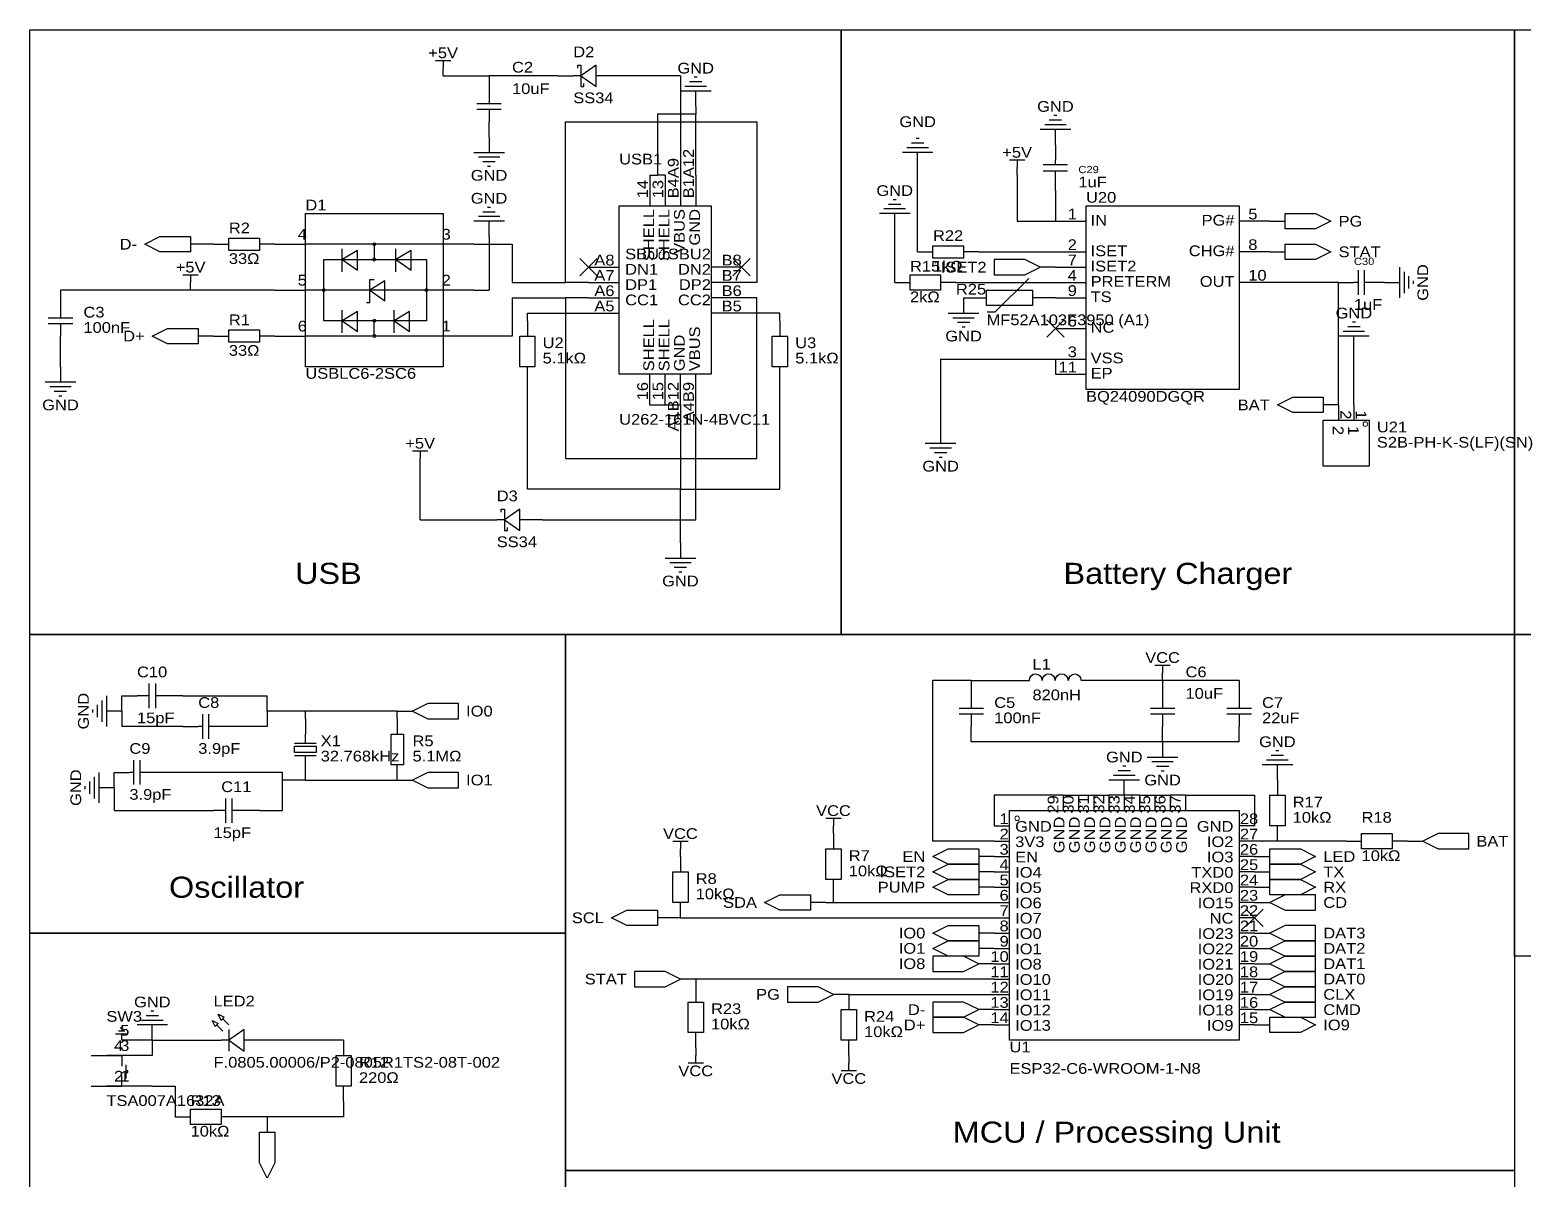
# Model space of a CAD drawing. Header units: millimetres. Extents: x 3 to 421, y 3 to 295.
# Drawn here: x 2.5 to 250.3, y 104 to 294.6 of the extents above; entities that cross this region are included whole.
import ezdxf
from ezdxf.enums import TextEntityAlignment as Align

# ---------------------------------------------------------------- set-up
doc = ezdxf.new("R2010")
doc.units = ezdxf.units.MM
doc.header["$MEASUREMENT"] = 0
doc.styles.get("Standard").update_dxf_attribs({"font": 'arial.ttf'})

msp = doc.modelspace()

# ---------------------------------------------------------------- linework, layer by layer
at = {"color": 1, "true_color": 0xff0000}
for points in [[(2.54, 294.64), (137.16, 294.64), (137.16, 194.31), (2.54, 194.31)], [(137.16, 294.64), (248.92, 294.64), (248.92, 194.31), (137.16, 194.31)], [(248.92, 294.64), (367.03, 294.64), (367.03, 194.31), (248.92, 194.31)], [(2.54, 194.31), (91.44, 194.31), (91.44, 144.78), (2.54, 144.78)], [(91.44, 194.31), (248.92, 194.31), (248.92, 105.41), (91.44, 105.41)], [(248.92, 194.31), (339.09, 194.31), (339.09, 140.97), (248.92, 140.97)], [(2.54, 144.78), (91.44, 144.78), (91.44, 87.63), (2.54, 87.63)], [(91.44, 105.41), (248.92, 105.41), (248.92, 48.26), (91.44, 48.26)]]:
    msp.add_lwpolyline(points, close=True, dxfattribs=at)
at = {"color": 1, "true_color": 0xa00000}
for points in [[(69.85, 289.56), (72.39, 289.56)], [(71.12, 289.56), (71.12, 288.29)], [(93.47, 288.29), (93.47, 288.8), (93.98, 288.8), (93.98, 285.24), (94.49, 285.24), (94.49, 285.75)], [(93.98, 287.02), (92.71, 287.02)], [(97.79, 287.02), (96.52, 287.02)], [(114.81, 285.24), (111.25, 285.24)], [(114.05, 286), (112.01, 286)], [(113.28, 286.77), (112.78, 286.77)], [(78.74, 284.48), (78.74, 282.45)], [(115.57, 284.48), (110.49, 284.48)], [(76.71, 282.45), (80.77, 282.45)], [(80.77, 281.43), (76.71, 281.43)], [(78.74, 281.43), (78.74, 279.4)], [(172.97, 280.42), (172.47, 280.42)], [(175.26, 278.13), (170.18, 278.13)], [(174.5, 278.89), (170.94, 278.89)], [(173.74, 279.65), (171.7, 279.65)], [(151.64, 275.08), (148.08, 275.08)], [(150.88, 275.84), (148.84, 275.84)], [(150.11, 276.61), (149.61, 276.61)], [(76.2, 274.32), (81.28, 274.32)], [(76.96, 273.56), (80.52, 273.56)], [(77.72, 272.8), (79.76, 272.8)], [(152.4, 274.32), (147.32, 274.32)], [(165.1, 273.05), (167.64, 273.05)], [(166.37, 273.05), (166.37, 271.78)], [(172.72, 272.29), (172.72, 273.05)], [(78.49, 272.03), (78.99, 272.03)], [(170.69, 272.29), (174.75, 272.29)], [(170.69, 271.27), (174.75, 271.27)], [(172.72, 270.51), (172.72, 271.27)], [(78.99, 265.18), (78.49, 265.18)], [(147.07, 265.68), (145.03, 265.68)], [(146.3, 266.45), (145.8, 266.45)], [(81.28, 262.89), (76.2, 262.89)], [(80.52, 263.65), (76.96, 263.65)], [(79.76, 264.41), (77.72, 264.41)], [(148.59, 264.16), (143.51, 264.16)], [(147.83, 264.92), (144.27, 264.92)], [(71.12, 259.08), (48.26, 259.08)], [(54.36, 254.51), (54.36, 258.32)], [(59.69, 259.08), (59.69, 256.54)], [(63.25, 254.51), (63.25, 258.32)], [(229.87, 250.19), (229.87, 255.27)], [(27.94, 254), (30.48, 254)], [(29.21, 254), (29.21, 252.73)], [(58.42, 249.43), (58.93, 249.43), (58.93, 253.24), (59.69, 253.24)], [(168.28, 253.37), (162.69, 247.78), (161.42, 247.78)], [(223.01, 250.7), (223.01, 254.76)], [(224.03, 250.7), (224.03, 254.76)], [(230.63, 250.95), (230.63, 254.51)], [(231.39, 251.71), (231.39, 253.75)], [(232.16, 252.48), (232.16, 252.98)], [(71.12, 251.46), (48.26, 251.46)], [(223.01, 252.73), (222.25, 252.73)], [(224.79, 252.73), (224.03, 252.73)], [(7.62, 248.92), (7.62, 246.89)], [(54.36, 244.35), (54.36, 248.16)], [(62.99, 244.35), (62.99, 248.16)], [(5.59, 246.89), (9.65, 246.89)], [(9.65, 245.87), (5.59, 245.87)], [(7.62, 245.87), (7.62, 243.84)], [(59.69, 243.84), (59.69, 246.38)], [(154.94, 247.65), (160.02, 247.65)], [(155.7, 246.89), (159.26, 246.89)], [(156.46, 246.13), (158.5, 246.13)], [(157.23, 245.36), (157.73, 245.36)], [(223.27, 245.36), (221.23, 245.36)], [(222.5, 246.13), (222, 246.13)], [(71.12, 243.84), (48.26, 243.84)], [(224.79, 243.84), (219.71, 243.84)], [(224.03, 244.6), (220.47, 244.6)], [(5.08, 236.22), (10.16, 236.22)], [(5.84, 235.46), (9.4, 235.46)], [(6.6, 234.7), (8.64, 234.7)], [(7.37, 233.93), (7.87, 233.93)], [(151.13, 226.06), (156.21, 226.06)], [(66.04, 224.79), (68.58, 224.79)], [(67.31, 224.79), (67.31, 223.52)], [(151.89, 225.3), (155.45, 225.3)], [(152.65, 224.54), (154.69, 224.54)], [(153.42, 223.77), (153.92, 223.77)], [(81.28, 213.36), (80.01, 213.36)], [(80.77, 214.63), (80.77, 215.14), (81.28, 215.14), (81.28, 211.58), (81.79, 211.58), (81.79, 212.09)], [(85.09, 213.36), (83.82, 213.36)], [(107.95, 207.01), (113.03, 207.01)], [(108.71, 206.25), (112.27, 206.25)], [(109.47, 205.49), (111.51, 205.49)], [(110.24, 204.72), (110.74, 204.72)], [(189.23, 189.23), (191.77, 189.23)], [(190.5, 189.23), (190.5, 187.96)], [(22.35, 182.12), (22.35, 186.18)], [(23.37, 186.18), (23.37, 182.12)], [(168.43, 186.71), (168.48, 187.12), (168.7, 187.48), (169.04, 187.72), (169.44, 187.8), (169.85, 187.71), (170.19, 187.48), (170.41, 187.12), (170.45, 186.7)], [(170.59, 186.71), (170.63, 187.12), (170.85, 187.48), (171.19, 187.72), (171.6, 187.8), (172, 187.72), (172.34, 187.48), (172.56, 187.12), (172.61, 186.71)], [(172.74, 186.71), (172.79, 187.12), (173, 187.48), (173.35, 187.72), (173.75, 187.8), (174.15, 187.72), (174.49, 187.48), (174.71, 187.12), (174.76, 186.71)], [(174.93, 186.71), (174.98, 187.12), (175.2, 187.47), (175.54, 187.7), (175.94, 187.78), (176.34, 187.7), (176.68, 187.47), (176.9, 187.12), (176.95, 186.7)], [(14.48, 183.39), (14.48, 179.83)], [(15.24, 184.15), (15.24, 179.07)], [(22.35, 184.15), (20.32, 184.15)], [(25.4, 184.15), (23.37, 184.15)], [(158.75, 184.15), (158.75, 182.12)], [(190.5, 184.15), (190.5, 182.12)], [(203.2, 184.15), (203.2, 182.12)], [(12.95, 181.86), (12.95, 181.36)], [(13.72, 182.63), (13.72, 180.59)], [(31.24, 177.04), (31.24, 181.1)], [(32.26, 177.04), (32.26, 181.1)], [(156.72, 182.12), (160.78, 182.12)], [(160.78, 181.1), (156.72, 181.1)], [(158.75, 181.1), (158.75, 179.07)], [(188.47, 182.12), (192.53, 182.12)], [(192.53, 181.1), (188.47, 181.1)], [(190.5, 181.1), (190.5, 179.07)], [(201.17, 182.12), (205.23, 182.12)], [(205.23, 181.1), (201.17, 181.1)], [(203.2, 181.1), (203.2, 179.07)], [(31.24, 179.07), (30.48, 179.07)], [(33.02, 179.07), (32.26, 179.07)], [(46.48, 176.28), (50.04, 176.28)], [(48.26, 176.28), (48.26, 177.8)], [(19.81, 169.42), (19.81, 173.48)], [(20.83, 169.42), (20.83, 173.48)], [(46.48, 174.24), (50.04, 174.24)], [(48.26, 172.72), (48.26, 174.24)], [(187.96, 173.99), (193.04, 173.99)], [(211.33, 173.48), (207.77, 173.48)], [(210.57, 174.24), (208.53, 174.24)], [(209.8, 175.01), (209.3, 175.01)], [(13.97, 171.45), (13.97, 166.37)], [(19.81, 171.45), (19.05, 171.45)], [(21.59, 171.45), (20.83, 171.45)], [(185.17, 171.7), (183.13, 171.7)], [(184.4, 172.47), (183.9, 172.47)], [(188.72, 173.23), (192.28, 173.23)], [(189.48, 172.47), (191.52, 172.47)], [(190.25, 171.7), (190.75, 171.7)], [(212.09, 172.72), (207.01, 172.72)], [(11.68, 169.16), (11.68, 168.66)], [(12.45, 169.93), (12.45, 167.89)], [(13.21, 170.69), (13.21, 167.13)], [(186.69, 170.18), (181.61, 170.18)], [(185.93, 170.94), (182.37, 170.94)], [(35.05, 163.07), (35.05, 167.13)], [(36.07, 167.13), (36.07, 163.07)], [(35.05, 165.1), (33.02, 165.1)], [(38.1, 165.1), (36.07, 165.1)], [(134.62, 163.83), (137.16, 163.83)], [(135.89, 163.83), (135.89, 162.56)], [(109.22, 160.02), (111.76, 160.02)], [(110.49, 160.02), (110.49, 158.75)], [(23.11, 131.83), (22.61, 131.83)], [(18.03, 129.03), (17.53, 129.03)], [(25.4, 129.54), (20.32, 129.54)], [(24.64, 130.3), (21.08, 130.3)], [(23.88, 131.06), (21.84, 131.06)], [(34.54, 128.52), (33.53, 129.54)], [(35.56, 129.54), (34.54, 130.56)], [(18.8, 128.02), (16.76, 128.02)], [(18.29, 128.52), (17.27, 128.52)], [(17.78, 127), (17.78, 128.02)], [(35.56, 127), (34.29, 127)], [(35.56, 128.78), (35.56, 125.22)], [(39.37, 127), (38.1, 127)], [(20.32, 124.46), (15.24, 124.46)], [(17.78, 124.46), (17.78, 122.68)], [(113.03, 123.19), (113.03, 124.46)], [(18.54, 120.65), (18.54, 122.94)], [(18.54, 121.67), (18.8, 121.67), (18.8, 121.92), (18.54, 121.92)], [(114.3, 123.19), (111.76, 123.19)], [(139.7, 121.92), (137.16, 121.92)], [(138.43, 121.92), (138.43, 123.19)], [(20.32, 119.38), (15.24, 119.38)], [(17.78, 120.4), (17.78, 121.16)], [(17.78, 119.38), (17.78, 120.4)]]:
    msp.add_lwpolyline(points, dxfattribs=at)
at = {"color": 1, "true_color": 0x880000}
for points in [[(71.12, 287.02), (71.12, 288.29)], [(78.74, 287.02), (78.74, 284.48)], [(90.17, 287.02), (92.71, 287.02)], [(100.33, 287.02), (97.79, 287.02)], [(113.03, 281.94), (113.03, 284.48)], [(78.74, 276.86), (78.74, 279.4)], [(172.72, 275.59), (172.72, 278.13)], [(78.74, 276.86), (78.74, 274.32)], [(172.72, 275.59), (172.72, 273.05)], [(149.86, 271.78), (149.86, 274.32)], [(105.41, 270.51), (105.41, 265.43)], [(107.95, 270.51), (107.95, 265.43)], [(110.49, 270.51), (110.49, 265.43)], [(113.03, 270.51), (113.03, 265.43)], [(166.37, 270.51), (166.37, 271.78)], [(172.72, 267.97), (172.72, 270.51)], [(78.74, 260.35), (78.74, 262.89)], [(146.05, 261.62), (146.05, 264.16)], [(172.72, 262.89), (177.8, 262.89)], [(208.28, 262.89), (203.2, 262.89)], [(208.28, 262.89), (210.82, 262.89)], [(31.75, 259.08), (29.21, 259.08)], [(33.02, 259.08), (35.56, 259.08)], [(43.18, 259.08), (40.64, 259.08)], [(43.18, 259.08), (48.26, 259.08)], [(76.2, 259.08), (71.12, 259.08)], [(149.86, 257.81), (152.4, 257.81)], [(160.02, 257.81), (157.48, 257.81)], [(172.72, 257.81), (177.8, 257.81)], [(208.28, 257.81), (203.2, 257.81)], [(208.28, 257.81), (210.82, 257.81)], [(95.25, 255.27), (100.33, 255.27)], [(120.65, 255.27), (115.57, 255.27)], [(172.72, 255.27), (170.18, 255.27)], [(172.72, 255.27), (177.8, 255.27)], [(7.62, 251.46), (7.62, 248.92)], [(29.21, 251.46), (29.21, 252.73)], [(43.18, 251.46), (48.26, 251.46)], [(76.2, 251.46), (71.12, 251.46)], [(95.25, 252.73), (100.33, 252.73)], [(120.65, 252.73), (115.57, 252.73)], [(146.05, 252.73), (148.59, 252.73)], [(156.21, 252.73), (153.67, 252.73)], [(172.72, 252.73), (177.8, 252.73)], [(208.28, 252.73), (203.2, 252.73)], [(219.71, 252.73), (222.25, 252.73)], [(227.33, 252.73), (224.79, 252.73)], [(227.33, 252.73), (229.87, 252.73)], [(95.25, 250.19), (100.33, 250.19)], [(120.65, 250.19), (115.57, 250.19)], [(157.48, 250.19), (161.29, 250.19)], [(157.48, 250.19), (157.48, 247.65)], [(172.72, 250.19), (168.91, 250.19)], [(172.72, 250.19), (177.8, 250.19)], [(85.09, 246.38), (85.09, 243.84)], [(95.25, 247.65), (100.33, 247.65)], [(120.65, 247.65), (115.57, 247.65)], [(127, 246.38), (127, 243.84)], [(7.62, 241.3), (7.62, 243.84)], [(33.02, 243.84), (30.48, 243.84)], [(33.02, 243.84), (35.56, 243.84)], [(43.18, 243.84), (40.64, 243.84)], [(43.18, 243.84), (48.26, 243.84)], [(76.2, 243.84), (71.12, 243.84)], [(172.72, 245.11), (177.8, 245.11)], [(222.25, 241.3), (222.25, 243.84)], [(7.62, 238.76), (7.62, 236.22)], [(85.09, 236.22), (85.09, 238.76)], [(127, 236.22), (127, 238.76)], [(172.72, 240.03), (177.8, 240.03)], [(105.41, 232.41), (105.41, 237.49)], [(107.95, 232.41), (107.95, 237.49)], [(110.49, 232.41), (110.49, 237.49)], [(113.03, 232.41), (113.03, 237.49)], [(172.72, 237.49), (177.8, 237.49)], [(219.71, 232.41), (217.17, 232.41)], [(219.71, 232.41), (219.71, 229.87)], [(222.25, 232.41), (222.25, 229.87)], [(153.67, 228.6), (153.67, 226.06)], [(67.31, 222.25), (67.31, 223.52)], [(77.47, 213.36), (80.01, 213.36)], [(87.63, 213.36), (85.09, 213.36)], [(110.49, 209.55), (110.49, 207.01)], [(158.75, 186.69), (158.75, 184.15)], [(167.64, 186.69), (168.4, 186.69)], [(177.8, 186.69), (177.04, 186.69)], [(190.5, 186.69), (190.5, 187.96)], [(190.5, 186.69), (190.5, 184.15)], [(203.2, 186.69), (203.2, 184.15)], [(17.78, 184.15), (20.32, 184.15)], [(27.94, 184.15), (25.4, 184.15)], [(17.78, 181.61), (15.24, 181.61)], [(63.5, 181.61), (66.04, 181.61)], [(27.94, 179.07), (30.48, 179.07)], [(35.56, 179.07), (33.02, 179.07)], [(48.26, 180.34), (48.26, 177.8)], [(63.5, 180.34), (63.5, 177.8)], [(158.75, 176.53), (158.75, 179.07)], [(190.5, 176.53), (190.5, 179.07)], [(203.2, 176.53), (203.2, 179.07)], [(190.5, 176.53), (190.5, 173.99)], [(16.51, 171.45), (19.05, 171.45)], [(24.13, 171.45), (21.59, 171.45)], [(48.26, 170.18), (48.26, 172.72)], [(63.5, 170.18), (63.5, 172.72)], [(209.55, 170.18), (209.55, 172.72)], [(16.51, 168.91), (13.97, 168.91)], [(63.5, 170.18), (66.04, 170.18)], [(184.15, 167.64), (184.15, 170.18)], [(209.55, 170.18), (209.55, 167.64)], [(173.99, 167.64), (173.99, 165.1)], [(176.53, 167.64), (176.53, 165.1)], [(179.07, 167.64), (179.07, 165.1)], [(181.61, 167.64), (181.61, 165.1)], [(184.15, 167.64), (184.15, 165.1)], [(186.69, 167.64), (186.69, 165.1)], [(189.23, 167.64), (189.23, 165.1)], [(191.77, 167.64), (191.77, 165.1)], [(194.31, 167.64), (194.31, 165.1)], [(30.48, 165.1), (33.02, 165.1)], [(40.64, 165.1), (38.1, 165.1)], [(135.89, 161.29), (135.89, 162.56)], [(135.89, 161.29), (135.89, 158.75)], [(162.56, 162.56), (165.1, 162.56)], [(205.74, 162.56), (203.2, 162.56)], [(209.55, 160.02), (209.55, 162.56)], [(110.49, 157.48), (110.49, 158.75)], [(162.56, 160.02), (165.1, 160.02)], [(205.74, 160.02), (203.2, 160.02)], [(220.98, 160.02), (223.52, 160.02)], [(231.14, 160.02), (228.6, 160.02)], [(231.14, 160.02), (233.68, 160.02)], [(110.49, 157.48), (110.49, 154.94)], [(162.56, 157.48), (160.02, 157.48)], [(162.56, 157.48), (165.1, 157.48)], [(205.74, 157.48), (203.2, 157.48)], [(205.74, 157.48), (208.28, 157.48)], [(135.89, 151.13), (135.89, 153.67)], [(162.56, 154.94), (160.02, 154.94)], [(162.56, 154.94), (165.1, 154.94)], [(205.74, 154.94), (203.2, 154.94)], [(205.74, 154.94), (208.28, 154.94)], [(162.56, 152.4), (160.02, 152.4)], [(162.56, 152.4), (165.1, 152.4)], [(205.74, 152.4), (203.2, 152.4)], [(205.74, 152.4), (208.28, 152.4)], [(110.49, 147.32), (110.49, 149.86)], [(134.62, 149.86), (132.08, 149.86)], [(162.56, 149.86), (165.1, 149.86)], [(205.74, 149.86), (203.2, 149.86)], [(205.74, 149.86), (208.28, 149.86)], [(109.22, 147.32), (106.68, 147.32)], [(162.56, 147.32), (165.1, 147.32)], [(205.74, 147.32), (203.2, 147.32)], [(162.56, 144.78), (160.02, 144.78)], [(162.56, 144.78), (165.1, 144.78)], [(205.74, 144.78), (203.2, 144.78)], [(205.74, 144.78), (208.28, 144.78)], [(162.56, 142.24), (160.02, 142.24)], [(162.56, 142.24), (165.1, 142.24)], [(205.74, 142.24), (203.2, 142.24)], [(205.74, 142.24), (208.28, 142.24)], [(162.56, 139.7), (160.02, 139.7)], [(162.56, 139.7), (165.1, 139.7)], [(205.74, 139.7), (203.2, 139.7)], [(205.74, 139.7), (208.28, 139.7)], [(113.03, 137.16), (110.49, 137.16)], [(162.56, 137.16), (165.1, 137.16)], [(205.74, 137.16), (203.2, 137.16)], [(205.74, 137.16), (208.28, 137.16)], [(113.03, 135.89), (113.03, 133.35)], [(138.43, 134.62), (135.89, 134.62)], [(138.43, 134.62), (138.43, 132.08)], [(162.56, 134.62), (165.1, 134.62)], [(205.74, 134.62), (203.2, 134.62)], [(205.74, 134.62), (208.28, 134.62)], [(162.56, 132.08), (160.02, 132.08)], [(162.56, 132.08), (165.1, 132.08)], [(205.74, 132.08), (203.2, 132.08)], [(205.74, 132.08), (208.28, 132.08)], [(22.86, 127), (22.86, 129.54)], [(162.56, 129.54), (160.02, 129.54)], [(162.56, 129.54), (165.1, 129.54)], [(205.74, 129.54), (203.2, 129.54)], [(205.74, 129.54), (208.28, 129.54)], [(22.86, 127), (17.78, 127)], [(31.75, 127), (34.29, 127)], [(41.91, 127), (39.37, 127)], [(54.61, 127), (54.61, 124.46)], [(113.03, 125.73), (113.03, 128.27)], [(138.43, 124.46), (138.43, 127)], [(12.7, 124.46), (17.78, 124.46)], [(22.86, 124.46), (17.78, 124.46)], [(113.03, 125.73), (113.03, 124.46)], [(138.43, 124.46), (138.43, 123.19)], [(12.7, 119.38), (17.78, 119.38)], [(22.86, 119.38), (17.78, 119.38)], [(54.61, 116.84), (54.61, 119.38)], [(26.67, 114.3), (29.21, 114.3)], [(36.83, 114.3), (34.29, 114.3)], [(41.91, 114.3), (41.91, 111.76)]]:
    msp.add_lwpolyline(points, dxfattribs=at)
at = {"color": 1, "true_color": 0xa00000}
for points in [[(96.52, 288.8), (93.98, 287.02), (96.52, 285.24)], [(100.33, 237.49), (100.33, 265.43), (115.57, 265.43), (115.57, 237.49)], [(177.8, 265.43), (203.2, 265.43), (203.2, 234.95), (177.8, 234.95)], [(71.12, 238.76), (48.26, 238.76), (48.26, 264.16), (71.12, 264.16)], [(210.82, 264.16), (215.9, 264.16), (218.44, 262.89), (215.9, 261.62), (210.82, 261.62)], [(29.21, 257.81), (24.13, 257.81), (21.59, 259.08), (24.13, 260.35), (29.21, 260.35)], [(35.56, 260.1), (40.64, 260.1), (40.64, 258.06), (35.56, 258.06)], [(56.9, 258.06), (54.36, 256.54), (56.9, 254.76)], [(65.79, 258.06), (63.25, 256.54), (65.79, 254.76)], [(152.4, 258.83), (157.48, 258.83), (157.48, 256.79), (152.4, 256.79)], [(210.82, 259.08), (215.9, 259.08), (218.44, 257.81), (215.9, 256.54), (210.82, 256.54)], [(68.33, 251.46), (68.33, 246.38), (51.31, 246.38), (51.31, 256.54), (68.33, 256.54)], [(170.18, 255.27), (167.64, 256.54), (162.56, 256.54), (162.56, 254), (167.64, 254)], [(61.47, 252.98), (58.93, 251.46), (61.47, 249.68)], [(153.67, 251.46), (148.59, 251.46), (148.59, 254), (153.67, 254)], [(161.29, 251.46), (168.91, 251.46), (168.91, 248.92), (161.29, 248.92)], [(56.9, 247.9), (54.36, 246.38), (56.9, 244.6)], [(65.53, 247.9), (62.99, 246.38), (65.53, 244.6)], [(30.48, 242.57), (25.4, 242.57), (22.86, 243.84), (25.4, 245.11), (30.48, 245.11)], [(35.56, 244.86), (40.64, 244.86), (40.64, 242.82), (35.56, 242.82)], [(83.82, 238.76), (83.82, 243.84), (86.36, 243.84), (86.36, 238.76)], [(125.73, 238.76), (125.73, 243.84), (128.27, 243.84), (128.27, 238.76)], [(217.17, 231.14), (212.09, 231.14), (209.55, 232.41), (212.09, 233.68), (217.17, 233.68)], [(224.79, 229.87), (224.79, 222.25), (217.17, 222.25), (217.17, 229.87)], [(83.82, 215.14), (81.28, 213.36), (83.82, 211.58)], [(66.04, 181.61), (68.58, 180.34), (73.66, 180.34), (73.66, 182.88), (68.58, 182.88)], [(62.48, 172.72), (62.48, 177.8), (64.52, 177.8), (64.52, 172.72)], [(46.48, 174.75), (46.48, 175.77), (50.04, 175.77), (50.04, 174.75)], [(66.04, 170.18), (68.58, 168.91), (73.66, 168.91), (73.66, 171.45), (68.58, 171.45)], [(208.28, 162.56), (208.28, 167.64), (210.82, 167.64), (210.82, 162.56)], [(165.1, 165.1), (203.2, 165.1), (203.2, 127), (165.1, 127)], [(228.6, 158.75), (223.52, 158.75), (223.52, 161.29), (228.6, 161.29)], [(233.68, 160.02), (236.22, 158.75), (241.3, 158.75), (241.3, 161.29), (236.22, 161.29)], [(137.16, 158.75), (137.16, 153.67), (134.62, 153.67), (134.62, 158.75)], [(160.02, 156.21), (154.94, 156.21), (152.4, 157.48), (154.94, 158.75), (160.02, 158.75)], [(208.28, 158.75), (213.36, 158.75), (215.9, 157.48), (213.36, 156.21), (208.28, 156.21)], [(160.02, 153.67), (154.94, 153.67), (152.4, 154.94), (154.94, 156.21), (160.02, 156.21)], [(208.28, 156.21), (213.36, 156.21), (215.9, 154.94), (213.36, 153.67), (208.28, 153.67)], [(109.22, 149.86), (109.22, 154.94), (111.76, 154.94), (111.76, 149.86)], [(160.02, 151.13), (154.94, 151.13), (152.4, 152.4), (154.94, 153.67), (160.02, 153.67)], [(208.28, 153.67), (213.36, 153.67), (215.9, 152.4), (213.36, 151.13), (208.28, 151.13)], [(132.08, 148.59), (127, 148.59), (124.46, 149.86), (127, 151.13), (132.08, 151.13)], [(208.28, 149.86), (210.82, 148.59), (215.9, 148.59), (215.9, 151.13), (210.82, 151.13)], [(106.68, 146.05), (101.6, 146.05), (99.06, 147.32), (101.6, 148.59), (106.68, 148.59)], [(160.02, 143.51), (154.94, 143.51), (152.4, 144.78), (154.94, 146.05), (160.02, 146.05)], [(208.28, 144.78), (210.82, 143.51), (215.9, 143.51), (215.9, 146.05), (210.82, 146.05)], [(160.02, 140.97), (154.94, 140.97), (152.4, 142.24), (154.94, 143.51), (160.02, 143.51)], [(208.28, 142.24), (210.82, 140.97), (215.9, 140.97), (215.9, 143.51), (210.82, 143.51)], [(160.02, 139.7), (157.48, 140.97), (152.4, 140.97), (152.4, 138.43), (157.48, 138.43)], [(208.28, 139.7), (210.82, 138.43), (215.9, 138.43), (215.9, 140.97), (210.82, 140.97)], [(110.49, 137.16), (107.95, 138.43), (102.87, 138.43), (102.87, 135.89), (107.95, 135.89)], [(208.28, 137.16), (210.82, 135.89), (215.9, 135.89), (215.9, 138.43), (210.82, 138.43)], [(135.89, 134.62), (133.35, 135.89), (128.27, 135.89), (128.27, 133.35), (133.35, 133.35)], [(208.28, 134.62), (210.82, 133.35), (215.9, 133.35), (215.9, 135.89), (210.82, 135.89)], [(111.76, 128.27), (111.76, 133.35), (114.3, 133.35), (114.3, 128.27)], [(137.16, 127), (137.16, 132.08), (139.7, 132.08), (139.7, 127)], [(160.02, 132.08), (157.48, 133.35), (152.4, 133.35), (152.4, 130.81), (157.48, 130.81)], [(208.28, 132.08), (210.82, 130.81), (215.9, 130.81), (215.9, 133.35), (210.82, 133.35)], [(32.77, 130.3), (33.78, 129.79), (33.27, 129.29)], [(33.78, 131.32), (34.8, 130.81), (34.29, 130.3)], [(160.02, 129.54), (157.48, 130.81), (152.4, 130.81), (152.4, 128.27), (157.48, 128.27)], [(208.28, 130.81), (213.36, 130.81), (215.9, 129.54), (213.36, 128.27), (208.28, 128.27)], [(38.1, 128.78), (35.56, 127), (38.1, 125.22)], [(53.34, 119.38), (53.34, 124.46), (55.88, 124.46), (55.88, 119.38)], [(29.21, 115.57), (34.29, 115.57), (34.29, 113.03), (29.21, 113.03)], [(43.18, 111.76), (43.18, 106.68), (41.91, 104.14), (40.64, 106.68), (40.64, 111.76)]]:
    msp.add_lwpolyline(points, close=True, dxfattribs=at)
at = {"color": 1, "true_color": 0x008800}
for points in [[(71.12, 287.02), (78.74, 287.02)], [(90.17, 287.02), (78.74, 287.02)], [(110.49, 287.02), (100.33, 287.02)], [(110.49, 287.02), (110.49, 270.51)], [(113.03, 280.67), (106.68, 280.67)], [(106.68, 280.67), (106.68, 270.51)], [(113.03, 281.94), (113.03, 280.67)], [(113.03, 270.51), (113.03, 280.67)], [(91.44, 252.73), (91.44, 279.4)], [(91.44, 279.4), (123.19, 279.4)], [(123.19, 279.4), (123.19, 252.73)], [(105.41, 270.51), (106.68, 270.51)], [(107.95, 270.51), (106.68, 270.51)], [(149.86, 257.81), (149.86, 271.78)], [(166.37, 270.51), (166.37, 262.89)], [(172.72, 267.97), (172.72, 262.89)], [(166.37, 262.89), (172.72, 262.89)], [(78.74, 260.35), (78.74, 251.46)], [(146.05, 252.73), (146.05, 261.62)], [(33.02, 259.08), (31.75, 259.08)], [(76.2, 259.08), (82.55, 259.08)], [(82.55, 259.08), (82.55, 252.73)], [(160.02, 257.81), (172.72, 257.81)], [(29.21, 251.46), (7.62, 251.46)], [(43.18, 251.46), (29.21, 251.46)], [(76.2, 251.46), (78.74, 251.46)], [(82.55, 252.73), (91.44, 252.73)], [(95.25, 252.73), (91.44, 252.73)], [(123.19, 252.73), (120.65, 252.73)], [(156.21, 252.73), (172.72, 252.73)], [(219.71, 252.73), (208.28, 252.73)], [(219.71, 232.41), (219.71, 252.73)], [(82.55, 250.19), (82.55, 243.84)], [(82.55, 250.19), (91.44, 250.19)], [(95.25, 250.19), (91.44, 250.19)], [(91.44, 250.19), (91.44, 223.52)], [(123.19, 250.19), (120.65, 250.19)], [(123.19, 223.52), (123.19, 250.19)], [(85.09, 246.38), (85.09, 247.65)], [(85.09, 247.65), (95.25, 247.65)], [(127, 247.65), (120.65, 247.65)], [(127, 246.38), (127, 247.65)], [(82.55, 243.84), (76.2, 243.84)], [(7.62, 238.76), (7.62, 241.3)], [(222.25, 232.41), (222.25, 241.3)], [(153.67, 240.03), (153.67, 228.6)], [(153.67, 240.03), (172.72, 240.03)], [(172.72, 240.03), (172.72, 237.49)], [(85.09, 218.44), (85.09, 236.22)], [(127, 218.44), (127, 236.22)], [(105.41, 232.41), (107.95, 232.41)], [(107.95, 232.41), (110.49, 232.41)], [(110.49, 232.41), (110.49, 218.44)], [(113.03, 213.36), (113.03, 232.41)], [(91.44, 223.52), (123.19, 223.52)], [(67.31, 213.36), (67.31, 222.25)], [(110.49, 218.44), (85.09, 218.44)], [(110.49, 218.44), (127, 218.44)], [(110.49, 209.55), (110.49, 218.44)], [(67.31, 213.36), (77.47, 213.36)], [(87.63, 213.36), (113.03, 213.36)], [(158.75, 186.69), (152.4, 186.69)], [(152.4, 160.02), (152.4, 186.69)], [(158.75, 186.69), (167.64, 186.69)], [(190.5, 186.69), (177.8, 186.69)], [(203.2, 186.69), (190.5, 186.69)], [(17.78, 181.61), (17.78, 184.15)], [(27.94, 184.15), (41.91, 184.15)], [(41.91, 181.61), (41.91, 184.15)], [(17.78, 181.61), (17.78, 179.07)], [(41.91, 181.61), (41.91, 179.07)], [(48.26, 181.61), (41.91, 181.61)], [(48.26, 180.34), (48.26, 181.61)], [(63.5, 181.61), (48.26, 181.61)], [(63.5, 180.34), (63.5, 181.61)], [(27.94, 179.07), (17.78, 179.07)], [(41.91, 179.07), (35.56, 179.07)], [(190.5, 176.53), (158.75, 176.53)], [(203.2, 176.53), (190.5, 176.53)], [(16.51, 168.91), (16.51, 171.45)], [(44.45, 171.45), (24.13, 171.45)], [(44.45, 170.18), (44.45, 171.45)], [(16.51, 168.91), (16.51, 165.1)], [(44.45, 165.1), (44.45, 170.18)], [(48.26, 170.18), (44.45, 170.18)], [(48.26, 170.18), (63.5, 170.18)], [(63.5, 170.18), (66.04, 170.18)], [(173.99, 167.64), (162.56, 167.64)], [(162.56, 167.64), (162.56, 162.56)], [(173.99, 167.64), (176.53, 167.64)], [(176.53, 167.64), (179.07, 167.64)], [(179.07, 167.64), (181.61, 167.64)], [(184.15, 167.64), (181.61, 167.64)], [(186.69, 167.64), (184.15, 167.64)], [(186.69, 167.64), (189.23, 167.64)], [(189.23, 167.64), (191.77, 167.64)], [(194.31, 167.64), (191.77, 167.64)], [(194.31, 167.64), (205.74, 167.64)], [(205.74, 167.64), (205.74, 162.56)], [(16.51, 165.1), (30.48, 165.1)], [(40.64, 165.1), (44.45, 165.1)], [(162.56, 160.02), (152.4, 160.02)], [(209.55, 160.02), (205.74, 160.02)], [(220.98, 160.02), (209.55, 160.02)], [(134.62, 149.86), (135.89, 149.86)], [(135.89, 149.86), (135.89, 151.13)], [(135.89, 149.86), (162.56, 149.86)], [(110.49, 147.32), (109.22, 147.32)], [(110.49, 147.32), (162.56, 147.32)], [(113.03, 137.16), (113.03, 135.89)], [(162.56, 137.16), (113.03, 137.16)], [(138.43, 134.62), (162.56, 134.62)], [(22.86, 127), (22.86, 124.46)], [(22.86, 127), (31.75, 127)], [(54.61, 127), (41.91, 127)], [(22.86, 119.38), (26.67, 119.38)], [(26.67, 119.38), (26.67, 114.3)], [(54.61, 116.84), (54.61, 114.3)], [(41.91, 114.3), (36.83, 114.3)], [(54.61, 114.3), (41.91, 114.3)]]:
    msp.add_lwpolyline(points, dxfattribs=at)
at = {"color": 1, "true_color": 0x999999}
for points in [[(96.69, 256.71), (93.81, 253.83)], [(93.81, 256.71), (96.69, 253.83)], [(122.09, 256.71), (119.21, 253.83)], [(119.21, 256.71), (122.09, 253.83)], [(174.16, 246.55), (171.28, 243.67)], [(171.28, 246.55), (174.16, 243.67)], [(207.18, 148.76), (204.3, 145.88)], [(204.3, 148.76), (207.18, 145.88)]]:
    msp.add_lwpolyline(points, dxfattribs=at)
at = {"color": 1, "lineweight": 0, "true_color": 0xa00000}
for centre, radius in [((59.69, 259.08), 0.254), ((59.69, 256.54), 0.254), ((51.31, 251.46), 0.254), ((68.33, 251.46), 0.254), ((59.69, 246.38), 0.254), ((59.69, 243.84), 0.254), ((224.16, 229.24), 0.381), ((166.37, 163.83), 0.381)]:
    msp.add_circle(centre, radius, dxfattribs=at)

# ---------------------------------------------------------------- texts
at = {"color": 1, "true_color": 0x000080, "width": 1.1}
for s, p in [('+5V', (71.12, 290.83)), ('GND', (113.03, 288.29)), ('GND', (172.72, 281.94)), ('GND', (149.86, 279.4)), ('+5V', (166.37, 274.32)), ('GND', (78.74, 270.51)), ('GND', (78.74, 266.7)), ('GND', (146.05, 267.97)), ('+5V', (29.21, 255.27)), ('GND', (222.25, 247.65)), ('GND', (157.48, 243.84)), ('GND', (7.62, 232.41)), ('+5V', (67.31, 226.06)), ('GND', (153.67, 222.25)), ('GND', (110.49, 203.2)), ('VCC', (190.5, 190.5)), ('GND', (209.55, 176.53)), ('GND', (184.15, 173.99)), ('GND', (190.5, 170.18)), ('VCC', (135.89, 165.1)), ('VCC', (110.49, 161.29)), ('GND', (22.86, 133.35)), ('VCC', (113.03, 121.92)), ('VCC', (138.43, 120.65))]:
    msp.add_text(s, height=1.778, dxfattribs=at).set_placement(p, align=Align.MIDDLE_CENTER)
for s, height, p in [('D2', 1.778, (92.71, 289.56)), ('C2', 1.778, (82.55, 287.02)), ('USB1', 1.778, (100.33, 271.78)), ('C29', 1.2, (176.53, 270.51)), ('U20', 1.778, (177.8, 265.43)), ('D1', 1.778, (48.26, 264.16)), ('R2', 1.778, (35.56, 260.35)), ('R22', 1.778, (152.4, 259.08)), ('R15', 1.778, (148.59, 254)), ('C30', 1.2, (222.25, 255.27)), ('R25', 1.778, (156.21, 250.19)), ('C3', 1.778, (11.43, 246.38)), ('R1', 1.778, (35.56, 245.11)), ('U2', 1.778, (87.63, 241.3)), ('U3', 1.778, (129.54, 241.3)), ('U21', 1.778, (226.06, 227.33)), ('D3', 1.778, (80.01, 215.9)), ('C10', 1.778, (20.32, 186.69)), ('L1', 1.778, (168.91, 187.96)), ('C6', 1.778, (194.31, 186.69)), ('C8', 1.778, (30.48, 181.61)), ('C5', 1.778, (162.56, 181.61)), ('C7', 1.778, (207.01, 181.61)), ('C9', 1.778, (19.05, 173.99)), ('X1', 1.778, (50.8, 175.26)), ('R5', 1.778, (66.04, 175.26)), ('C11', 1.778, (34.29, 167.64)), ('R17', 1.778, (212.09, 165.1)), ('R18', 1.778, (223.52, 162.56)), ('R7', 1.778, (138.43, 156.21)), ('R8', 1.778, (113.03, 152.4)), ('LED2', 1.778, (33.02, 132.08)), ('SW3', 1.778, (15.24, 129.54)), ('R23', 1.778, (115.57, 130.81)), ('R24', 1.778, (140.97, 129.54)), ('U1', 1.778, (165.1, 124.46)), ('R12', 1.778, (57.15, 121.92)), ('R13', 1.778, (29.21, 115.57))]:
    msp.add_text(s, height=height, dxfattribs=at).set_placement(p, align=Align.BOTTOM_LEFT)
at = {"color": 1, "true_color": 0x0000ff, "width": 1.1}
for s, p in [('10uF', (82.55, 283.46)), ('SS34', (92.71, 281.94)), ('1uF', (176.53, 267.97)), ('33Ω', (35.56, 255.27)), ('1kΩ', (152.4, 254)), ('2kΩ', (148.59, 248.92)), ('1uF', (222.25, 247.65)), ('100nF', (11.43, 243.84)), ('MF52A103F3950 (A1)', (161.29, 245.11)), ('33Ω', (35.56, 240.03)), ('5.1kΩ', (87.63, 238.76)), ('5.1kΩ', (129.54, 238.76)), ('USBLC6-2SC6', (48.26, 236.22)), ('BQ24090DGQR', (177.8, 232.41)), ('U262-161N-4BVC11', (100.33, 228.6)), ('S2B-PH-K-S(LF)(SN)', (226.06, 224.79)), ('SS34', (80.01, 208.28)), ('820nH', (168.91, 182.88)), ('10uF', (194.31, 183.13)), ('15pF', (20.32, 179.07)), ('100nF', (162.56, 179.07)), ('22uF', (207.01, 179.07)), ('3.9pF', (30.48, 173.99)), ('32.768kHz', (50.8, 172.72)), ('5.1MΩ', (66.04, 172.72)), ('3.9pF', (19.05, 166.37)), ('10kΩ', (212.09, 162.56)), ('15pF', (33.02, 160.02)), ('10kΩ', (223.52, 156.21)), ('10kΩ', (138.43, 153.67)), ('10kΩ', (113.03, 149.86)), ('10kΩ', (115.57, 128.27)), ('10kΩ', (140.97, 127)), ('F.0805.00006/P2-0805R1TS2-08T-002', (33.02, 121.92)), ('220Ω', (57.15, 119.38)), ('ESP32-C6-WROOM-1-N8', (165.1, 120.9)), ('TSA007A1632A', (15.24, 115.57)), ('10kΩ', (29.21, 110.49))]:
    msp.add_text(s, height=1.778, dxfattribs=at).set_placement(p, align=Align.BOTTOM_LEFT)
at = {"color": 1, "true_color": 0x000000, "width": 1.1}
for s, height, rotation, p in [('B4A9', 1.778, 90, (110.72, 266.7)), ('B1A12', 1.778, 90, (113.26, 266.7)), ('14', 1.778, 90, (105.64, 266.7)), ('13', 1.778, 90, (108.18, 266.7)), ('SHELL', 1.778, 90, (106.66, 238)), ('SHELL', 1.778, 90, (109.2, 238)), ('GND', 1.778, 90, (111.74, 238)), ('VBUS', 1.778, 90, (114.28, 238)), ('2', 1.78, 270, (218.21, 228.93)), ('1', 1.78, 270, (220.75, 228.93)), ('29', 1.778, 90, (173.74, 164.61)), ('30', 1.778, 90, (176.28, 164.61)), ('31', 1.778, 90, (178.82, 164.61)), ('32', 1.778, 90, (181.36, 164.61)), ('33', 1.778, 90, (183.9, 164.61)), ('34', 1.778, 90, (186.44, 164.61)), ('35', 1.778, 90, (188.98, 164.61)), ('36', 1.778, 90, (191.52, 164.61)), ('37', 1.778, 90, (194.06, 164.61))]:
    msp.add_text(s, height=height, rotation=rotation, dxfattribs=at).set_placement(p, align=Align.BOTTOM_LEFT)
for s, height, rotation, p in [('SHELL', 1.778, 90, (106.66, 264.92)), ('SHELL', 1.778, 90, (109.2, 264.92)), ('VBUS', 1.778, 90, (111.74, 264.92)), ('GND', 1.778, 90, (114.28, 264.92)), ('16', 1.778, 90, (105.64, 236.22)), ('15', 1.778, 90, (108.18, 236.22)), ('A1B12', 1.778, 90, (110.72, 236.22)), ('A4B9', 1.778, 90, (113.26, 236.22)), ('2', 1.78, 270, (219.48, 230)), ('1', 1.78, 270, (222.02, 230)), ('GND', 1.778, 90, (174.75, 164.11)), ('GND', 1.778, 90, (177.29, 164.11)), ('GND', 1.778, 90, (179.83, 164.11)), ('GND', 1.778, 90, (182.37, 164.11)), ('GND', 1.778, 90, (184.91, 164.11)), ('GND', 1.778, 90, (187.45, 164.11)), ('GND', 1.778, 90, (189.99, 164.11)), ('GND', 1.778, 90, (192.53, 164.11)), ('GND', 1.778, 90, (195.07, 164.11))]:
    msp.add_text(s, height=height, rotation=rotation, dxfattribs=at).set_placement(p, align=Align.BOTTOM_RIGHT)
for s, height, p in [('1', 1.78, (176.28, 262.66)), ('PG#', 1.778, (202.44, 261.64)), ('3', 1.78, (72.39, 259.31)), ('SBU2', 1.778, (115.55, 256.03)), ('2', 1.78, (176.28, 257.58)), ('CHG#', 1.778, (202.44, 256.56)), ('A8', 1.778, (99.55, 255.02)), ('DN2', 1.778, (115.55, 253.49)), ('7', 1.78, (176.28, 255.04)), ('2', 1.78, (72.39, 251.69)), ('A7', 1.778, (99.55, 252.48)), ('DP2', 1.778, (115.55, 250.95)), ('4', 1.78, (176.28, 252.5)), ('OUT', 1.778, (202.44, 251.48)), ('A6', 1.778, (99.55, 249.94)), ('CC2', 1.778, (115.55, 248.41)), ('9', 1.78, (176.28, 249.96)), ('A5', 1.778, (99.55, 247.4)), ('1', 1.78, (72.39, 244.07)), ('6', 1.78, (176.28, 244.88)), ('3', 1.78, (176.28, 239.8)), ('11', 1.778, (176.28, 237.26)), ('1', 1.78, (164.97, 162.33)), ('2', 1.78, (164.97, 159.79)), ('GND', 1.778, (202.26, 161.06)), ('3', 1.78, (164.97, 157.25)), ('IO2', 1.778, (202.26, 158.52)), ('4', 1.78, (164.97, 154.71)), ('IO3', 1.778, (202.26, 155.98)), ('5', 1.78, (164.97, 152.17)), ('TXD0', 1.778, (202.26, 153.44)), ('6', 1.78, (164.97, 149.63)), ('RXD0', 1.778, (202.26, 150.9)), ('7', 1.78, (164.97, 147.09)), ('IO15', 1.778, (202.26, 148.36)), ('8', 1.78, (164.97, 144.55)), ('NC', 1.778, (202.26, 145.82)), ('9', 1.78, (164.97, 142.01)), ('IO23', 1.778, (202.26, 143.28)), ('10', 1.778, (164.97, 139.47)), ('IO22', 1.778, (202.26, 140.74)), ('11', 1.778, (164.97, 136.93)), ('IO21', 1.778, (202.26, 138.2)), ('12', 1.778, (164.97, 134.39)), ('IO20', 1.778, (202.26, 135.66)), ('13', 1.778, (164.97, 131.85)), ('IO19', 1.778, (202.26, 133.12)), ('14', 1.778, (164.97, 129.31)), ('IO18', 1.778, (202.26, 130.58)), ('5', 1.78, (19.05, 127.23)), ('IO9', 1.778, (202.26, 128.04)), ('3', 1.78, (19.05, 124.69)), ('1', 1.78, (19.05, 119.61))]:
    msp.add_text(s, height=height, dxfattribs=at).set_placement(p, align=Align.BOTTOM_RIGHT)
for s, height, p in [('IN', 1.778, (178.56, 261.64)), ('5', 1.78, (204.72, 262.66)), ('4', 1.78, (46.99, 259.31)), ('SBU1', 1.778, (101.32, 256.03)), ('ISET', 1.778, (178.56, 256.56)), ('8', 1.78, (204.72, 257.58)), ('DN1', 1.778, (101.32, 253.49)), ('B8', 1.778, (117.33, 255.02)), ('ISET2', 1.778, (178.56, 254.02)), ('5', 1.78, (46.99, 251.69)), ('DP1', 1.778, (101.32, 250.95)), ('B7', 1.778, (117.33, 252.48)), ('PRETERM', 1.778, (178.56, 251.48)), ('10', 1.778, (204.72, 252.5)), ('CC1', 1.778, (101.32, 248.41)), ('B6', 1.778, (117.33, 249.94)), ('TS', 1.778, (178.56, 248.94)), ('B5', 1.778, (117.33, 247.4)), ('6', 1.78, (46.99, 244.07)), ('NC', 1.778, (178.56, 243.86)), ('VSS', 1.778, (178.56, 238.78)), ('EP', 1.778, (178.56, 236.24)), ('28', 1.778, (203.33, 162.33)), ('GND', 1.778, (166.04, 161.06)), ('27', 1.778, (203.33, 159.79)), ('3V3', 1.778, (166.04, 158.52)), ('26', 1.778, (203.33, 157.25)), ('EN', 1.778, (166.04, 155.98)), ('25', 1.778, (203.33, 154.71)), ('IO4', 1.778, (166.04, 153.44)), ('24', 1.778, (203.33, 152.17)), ('IO5', 1.778, (166.04, 150.9)), ('23', 1.778, (203.33, 149.63)), ('IO6', 1.778, (166.04, 148.36)), ('22', 1.778, (203.33, 147.09)), ('IO7', 1.778, (166.04, 145.82)), ('21', 1.778, (203.33, 144.55)), ('IO0', 1.778, (166.04, 143.28)), ('20', 1.778, (203.33, 142.01)), ('IO1', 1.778, (166.04, 140.74)), ('19', 1.778, (203.33, 139.47)), ('IO8', 1.778, (166.04, 138.2)), ('18', 1.778, (203.33, 136.93)), ('IO10', 1.778, (166.04, 135.66)), ('17', 1.778, (203.33, 134.39)), ('IO11', 1.778, (166.04, 133.12)), ('16', 1.778, (203.33, 131.85)), ('IO12', 1.778, (166.04, 130.58)), ('15', 1.778, (203.33, 129.31)), ('IO13', 1.778, (166.04, 128.04)), ('4', 1.78, (16.51, 124.69)), ('2', 1.78, (16.51, 119.61))]:
    msp.add_text(s, height=height, dxfattribs=at).set_placement(p, align=Align.BOTTOM_LEFT)
at = {"color": 1, "true_color": 0x000080, "width": 1.1}
for s, p in [('PG', (219.71, 262.89)), ('STAT', (219.71, 257.81)), ('IO0', (74.93, 181.61)), ('IO1', (74.93, 170.18)), ('BAT', (242.57, 160.02)), ('LED', (217.17, 157.48)), ('TX', (217.17, 154.94)), ('RX', (217.17, 152.4)), ('CD', (217.17, 149.86)), ('DAT3', (217.17, 144.78)), ('DAT2', (217.17, 142.24)), ('DAT1', (217.17, 139.7)), ('DAT0', (217.17, 137.16)), ('CLX', (217.17, 134.62)), ('CMD', (217.17, 132.08)), ('IO9', (217.17, 129.54))]:
    msp.add_text(s, height=1.778, dxfattribs=at).set_placement(p, align=Align.MIDDLE_LEFT)
for s, p in [('D-', (20.32, 259.08)), ('ISET2', (161.29, 255.27)), ('D+', (21.59, 243.84)), ('BAT', (208.28, 232.41)), ('EN', (151.13, 157.48)), ('ISET2', (151.13, 154.94)), ('PUMP', (151.13, 152.4)), ('SDA', (123.19, 149.86)), ('SCL', (97.79, 147.32)), ('IO0', (151.13, 144.78)), ('IO1', (151.13, 142.24)), ('IO8', (151.13, 139.7)), ('STAT', (101.6, 137.16)), ('PG', (127, 134.62)), ('D-', (151.13, 132.08)), ('D+', (151.13, 129.54))]:
    msp.add_text(s, height=1.778, dxfattribs=at).set_placement(p, align=Align.MIDDLE_RIGHT)
for p in [(233.68, 252.73), (11.43, 181.61), (10.16, 168.91)]:
    msp.add_text('GND', height=1.778, rotation=90, dxfattribs=at).set_placement(p, align=Align.MIDDLE_CENTER)
at = {"color": 1, "true_color": 0xff0000, "width": 1.1}
for s, p in [('USB', (52.07, 204.47)), ('Battery Charger', (193.04, 204.47)), ('Oscillator', (36.83, 152.4)), ('MCU / Processing Unit', (182.88, 111.76))]:
    msp.add_text(s, height=3.5, dxfattribs=at).set_placement(p, align=Align.MIDDLE_CENTER)

doc.saveas('drawing.dxf')
